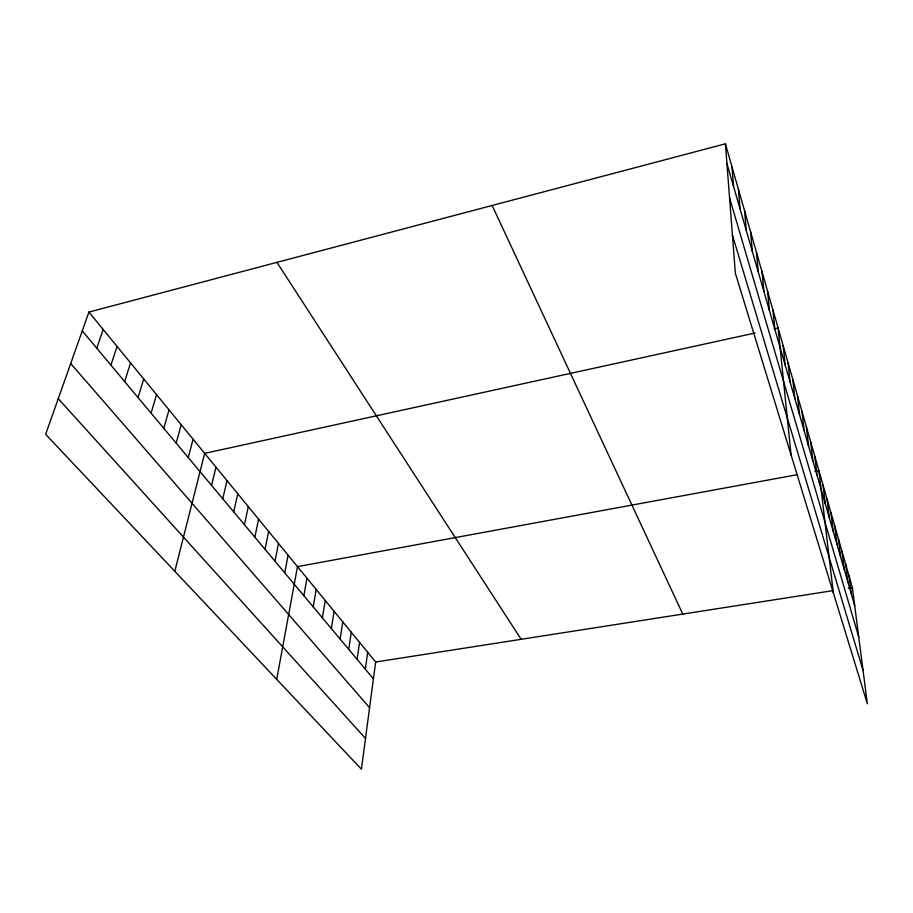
<?xml version="1.0" encoding="UTF-8"?>
<svg xmlns="http://www.w3.org/2000/svg" width="913" height="913" viewBox="0 0 913 913"><rect width="100%" height="100%" fill="white"/><g stroke="black" fill="none" stroke-linecap="round" stroke-linejoin="round"><path stroke-width="1.37" d="M88.903 312.075L375.654 662.016L361.411 769.191L45.65 434.314L88.903 312.075L725.413 143.809L852.377 587.618L867.35 703.786L735.353 273.192L725.413 143.809M365.36 669.183L367.688 652.304M357.131 659.357L359.562 642.375M348.732 649.314L351.265 632.253M340.138 639.043L342.786 621.901M331.362 628.555L334.112 611.322M322.392 617.839L325.268 600.514M313.227 606.883L316.206 589.478M303.846 595.675L306.962 578.18M276.707 679.352L297.49 566.631L797.346 474.657M284.73 572.828L288.097 555.161M274.984 561.187L278.499 543.44M265.021 549.272L268.673 531.457M254.818 537.095L258.619 519.189M244.387 524.621L248.336 506.635M233.694 511.851L237.802 493.785M222.749 498.772L227.029 480.637M211.542 485.374L215.993 467.159M174.805 571.287L204.683 453.362L755.074 333.017M188.272 457.573L193.088 439.221M176.198 443.136L181.208 424.716M163.804 428.334L169.031 409.857M151.102 413.155L156.534 394.599M138.057 397.566L143.718 378.963M124.659 381.566L130.548 362.895M110.907 365.132L117.047 346.415M96.778 348.241L103.169 329.479M774.041 328.863L778.104 327.984L791.057 454.936M814.887 471.439L818.927 470.686L833.318 592.754M375.654 662.016L833.181 590.608M848.268 588.257L852.377 587.618M58.261 398.661L365.497 738.423M70.7 363.534L369.582 707.712M82.25 330.883L373.417 678.816M276.947 262.362L521.152 639.305M492.13 205.482L682.776 614.084M732.42 235.086L863.025 670.268M729.555 197.824L858.734 636.943M726.919 163.473L854.716 605.718M849.01 575.841L851.338 594.032M845.564 563.778L847.88 582.06M842.026 551.441L844.342 569.815M838.408 538.796L840.713 557.261M834.71 525.842L836.993 544.399M830.91 512.57L833.181 531.206M827.018 498.955L829.278 517.682M823.024 485.008L825.272 503.816M814.853 456.443L817.067 475.411M810.676 441.824L812.855 460.871M806.384 426.828L808.553 445.955M801.979 411.432L804.125 430.639M797.46 395.637L799.571 414.901M792.815 379.409L794.903 398.741M788.045 362.735L790.11 382.125M783.149 345.593L785.169 365.04M772.923 309.861L774.875 329.399M767.582 291.201L769.488 310.797M762.093 272.006L763.953 291.635M756.432 252.239L758.247 271.891M750.612 231.868L752.369 251.543M744.597 210.869L746.309 230.555M738.4 189.208L740.055 208.906M732.009 166.874L733.596 186.56"/></g></svg>
